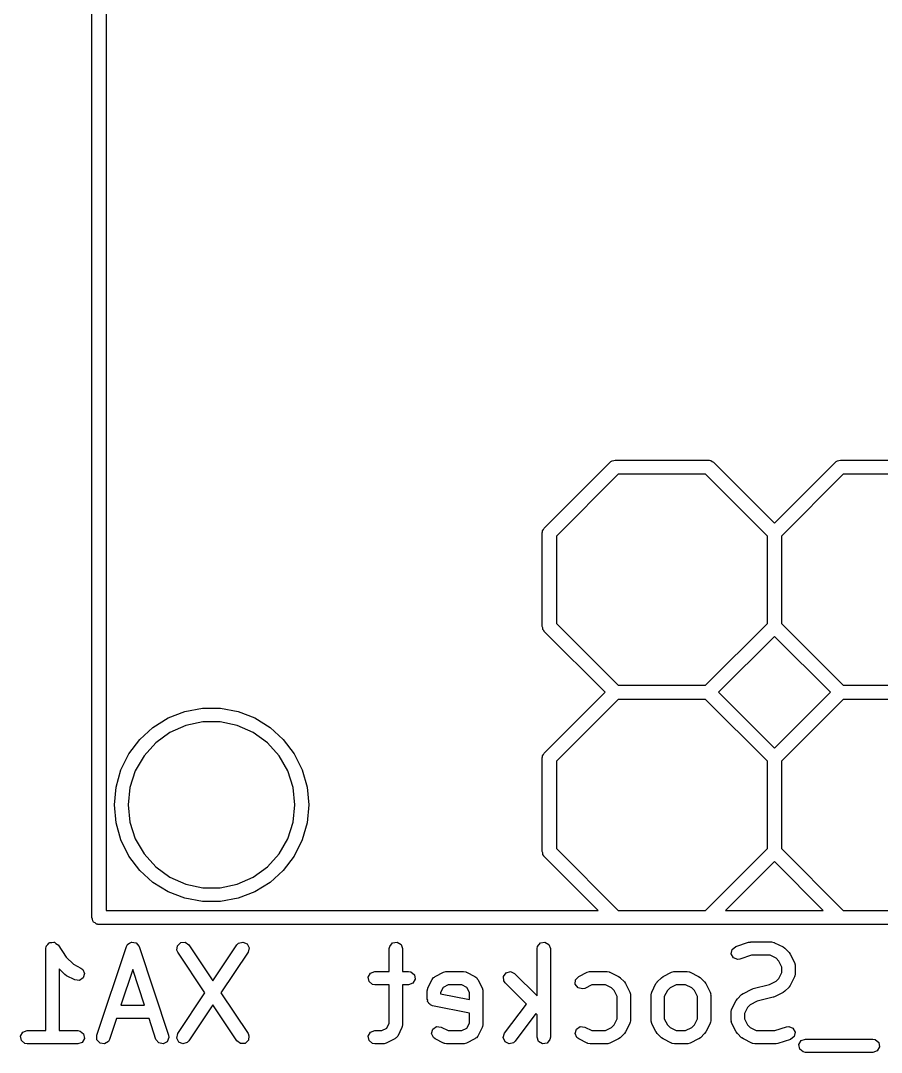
# Model space of a CAD drawing. Extents: x 2.62 to 5.02, y -4.11 to -2.28.
# Drawn here: x 2.6152 to 2.9975, y -4.1099 to -3.6517 of the extents above; entities that cross this region are included whole.
import ezdxf

# ---------------------------------------------------------------- set-up
doc = ezdxf.new("R2010")
doc.units = 0
doc.header["$MEASUREMENT"] = 0
doc.layers.add('BLACK', color=7, linetype='CONTINUOUS')

msp = doc.modelspace()

# ---------------------------------------------------------------- linework, layer by layer
at = {"layer": 'BLACK', "linetype": 'CONTINUOUS'}
for p, q in [((2.64685, -4.05), (2.64685, -2.35)), ((2.65315, -2.35315), (2.65315, -4.04685)), ((2.84777, -3.87706), (2.87706, -3.84777)), ((2.87706, -3.84777), (2.87722, -3.84766)), ((2.87722, -3.84766), (2.87726, -3.84759)), ((2.87726, -3.84759), (2.8774, -3.84754)), ((2.8774, -3.84754), (2.87796, -3.84715)), ((2.87796, -3.84715), (2.87864, -3.84709)), ((2.87864, -3.84709), (2.87929, -3.84685)), ((2.87929, -3.84685), (2.92071, -3.84685)), ((2.92071, -3.84685), (2.9209, -3.84688)), ((2.9209, -3.84688), (2.92099, -3.84686)), ((2.92099, -3.84686), (2.92111, -3.84692)), ((2.92111, -3.84692), (2.92179, -3.84704)), ((2.92179, -3.84704), (2.92231, -3.84748)), ((2.92231, -3.84748), (2.92294, -3.84777)), ((2.92294, -3.84777), (2.95, -3.87484)), ((2.95, -3.87484), (2.97706, -3.84777)), ((2.97706, -3.84777), (2.97722, -3.84766)), ((2.97722, -3.84766), (2.97726, -3.84759)), ((2.97726, -3.84759), (2.9774, -3.84754)), ((2.9774, -3.84754), (2.97796, -3.84715)), ((2.97796, -3.84715), (2.97864, -3.84709)), ((2.97864, -3.84709), (2.97929, -3.84685)), ((2.97929, -3.84685), (3.02071, -3.84685)), ((2.88059, -3.85315), (2.85315, -3.88059)), ((2.91941, -3.85315), (2.88059, -3.85315)), ((2.94685, -3.88059), (2.91941, -3.85315)), ((2.98059, -3.85315), (2.95315, -3.88059)), ((3.01941, -3.85315), (2.98059, -3.85315)), ((2.84685, -3.87929), (2.84688, -3.8791)), ((2.84685, -3.92071), (2.84685, -3.87929)), ((2.84686, -3.87901), (2.84692, -3.87889)), ((2.84688, -3.8791), (2.84686, -3.87901)), ((2.84692, -3.87889), (2.84704, -3.87821)), ((2.84704, -3.87821), (2.84748, -3.87769)), ((2.84748, -3.87769), (2.84777, -3.87706)), ((2.85315, -3.88059), (2.85315, -3.91941)), ((2.94685, -3.91941), (2.94685, -3.88059)), ((2.95315, -3.88059), (2.95315, -3.91941)), ((2.84709, -3.92136), (2.84685, -3.92071)), ((2.84715, -3.92204), (2.84709, -3.92136)), ((2.84754, -3.9226), (2.84715, -3.92204)), ((2.84759, -3.92274), (2.84754, -3.9226)), ((2.84766, -3.92278), (2.84759, -3.92274)), ((2.85315, -3.91941), (2.88059, -3.94685)), ((2.91941, -3.94685), (2.94685, -3.91941)), ((2.95315, -3.91941), (2.98059, -3.94685)), ((2.84777, -3.92294), (2.84766, -3.92278)), ((2.87484, -3.95), (2.84777, -3.92294)), ((2.95, -3.92516), (2.92516, -3.95)), ((2.97484, -3.95), (2.95, -3.92516)), ((2.84777, -3.97706), (2.87484, -3.95)), ((2.88059, -3.94685), (2.91941, -3.94685)), ((2.92516, -3.95), (2.95, -3.97484)), ((2.95, -3.97484), (2.97484, -3.95)), ((2.98059, -3.94685), (3.01941, -3.94685)), ((2.88059, -3.95315), (2.85315, -3.98059)), ((2.91941, -3.95315), (2.88059, -3.95315)), ((2.94685, -3.98059), (2.91941, -3.95315)), ((2.98059, -3.95315), (2.95315, -3.98059)), ((3.01941, -3.95315), (2.98059, -3.95315)), ((2.68077, -3.96137), (2.68819, -3.9585)), ((2.68819, -3.9585), (2.69602, -3.95703)), ((2.69602, -3.95703), (2.70398, -3.95703)), ((2.70398, -3.95703), (2.71181, -3.9585)), ((2.71181, -3.9585), (2.71923, -3.96137)), ((2.674, -3.96557), (2.68077, -3.96137)), ((2.69613, -3.96315), (2.68855, -3.96476)), ((2.70387, -3.96315), (2.69613, -3.96315)), ((2.71145, -3.96476), (2.70387, -3.96315)), ((2.71923, -3.96137), (2.726, -3.96557)), ((2.66811, -3.97093), (2.674, -3.96557)), ((2.68147, -3.96791), (2.67521, -3.97246)), ((2.68855, -3.96476), (2.68147, -3.96791)), ((2.71853, -3.96791), (2.71145, -3.96476)), ((2.72479, -3.97246), (2.71853, -3.96791)), ((2.726, -3.96557), (2.73189, -3.97093)), ((2.66331, -3.97728), (2.66811, -3.97093)), ((2.67521, -3.97246), (2.67002, -3.97822)), ((2.72998, -3.97822), (2.72479, -3.97246)), ((2.73189, -3.97093), (2.73669, -3.97728)), ((2.65976, -3.98441), (2.66331, -3.97728)), ((2.73669, -3.97728), (2.74024, -3.98441)), ((2.84704, -3.97821), (2.84748, -3.97769)), ((2.84748, -3.97769), (2.84777, -3.97706)), ((2.67002, -3.97822), (2.66615, -3.98493)), ((2.73385, -3.98493), (2.72998, -3.97822)), ((2.84685, -3.97929), (2.84688, -3.9791)), ((2.84685, -4.02071), (2.84685, -3.97929)), ((2.84686, -3.97901), (2.84692, -3.97889)), ((2.84688, -3.9791), (2.84686, -3.97901)), ((2.84692, -3.97889), (2.84704, -3.97821)), ((2.85315, -3.98059), (2.85315, -4.01941)), ((2.94685, -4.01941), (2.94685, -3.98059)), ((2.95315, -3.98059), (2.95315, -4.01941)), ((2.65759, -3.99207), (2.65976, -3.98441)), ((2.66615, -3.98493), (2.66376, -3.9923)), ((2.73624, -3.9923), (2.73385, -3.98493)), ((2.74024, -3.98441), (2.74241, -3.99207)), ((2.65685, -4), (2.65759, -3.99207)), ((2.66376, -3.9923), (2.66295, -4)), ((2.73705, -4), (2.73624, -3.9923)), ((2.74241, -3.99207), (2.74315, -4)), ((2.65759, -4.00793), (2.65685, -4)), ((2.66295, -4), (2.66376, -4.0077)), ((2.73624, -4.0077), (2.73705, -4)), ((2.74315, -4), (2.74241, -4.00793)), ((2.65976, -4.01559), (2.65759, -4.00793)), ((2.66376, -4.0077), (2.66615, -4.01507)), ((2.73385, -4.01507), (2.73624, -4.0077)), ((2.74241, -4.00793), (2.74024, -4.01559)), ((2.66331, -4.02272), (2.65976, -4.01559)), ((2.66615, -4.01507), (2.67002, -4.02178)), ((2.72998, -4.02178), (2.73385, -4.01507)), ((2.74024, -4.01559), (2.73669, -4.02272)), ((2.66811, -4.02907), (2.66331, -4.02272)), ((2.67002, -4.02178), (2.67521, -4.02754)), ((2.72479, -4.02754), (2.72998, -4.02178)), ((2.73669, -4.02272), (2.73189, -4.02907)), ((2.84709, -4.02136), (2.84685, -4.02071)), ((2.84715, -4.02204), (2.84709, -4.02136)), ((2.84754, -4.0226), (2.84715, -4.02204)), ((2.84759, -4.02274), (2.84754, -4.0226)), ((2.84766, -4.02278), (2.84759, -4.02274)), ((2.84777, -4.02294), (2.84766, -4.02278)), ((2.87169, -4.04685), (2.84777, -4.02294)), ((2.85315, -4.01941), (2.88059, -4.04685)), ((2.91941, -4.04685), (2.94685, -4.01941)), ((2.95315, -4.01941), (2.98059, -4.04685)), ((2.67521, -4.02754), (2.68147, -4.03209)), ((2.71853, -4.03209), (2.72479, -4.02754)), ((2.95, -4.02516), (2.92831, -4.04685)), ((2.97169, -4.04685), (2.95, -4.02516)), ((2.674, -4.03443), (2.66811, -4.02907)), ((2.68147, -4.03209), (2.68855, -4.03524)), ((2.71145, -4.03524), (2.71853, -4.03209)), ((2.73189, -4.02907), (2.726, -4.03443)), ((2.68077, -4.03863), (2.674, -4.03443)), ((2.68855, -4.03524), (2.69613, -4.03685)), ((2.69613, -4.03685), (2.70387, -4.03685)), ((2.70387, -4.03685), (2.71145, -4.03524)), ((2.726, -4.03443), (2.71923, -4.03863)), ((2.68819, -4.0415), (2.68077, -4.03863)), ((2.69602, -4.04297), (2.68819, -4.0415)), ((2.71181, -4.0415), (2.70398, -4.04297)), ((2.71923, -4.03863), (2.71181, -4.0415)), ((2.70398, -4.04297), (2.69602, -4.04297)), ((2.64713, -4.05077), (2.64685, -4.05)), ((2.64727, -4.05157), (2.64713, -4.05077)), ((2.65315, -4.04685), (2.87169, -4.04685)), ((2.88059, -4.04685), (2.91941, -4.04685)), ((2.92831, -4.04685), (2.97169, -4.04685)), ((2.98059, -4.04685), (3.01941, -4.04685)), ((2.64749, -4.05176), (2.64727, -4.05157)), ((2.64759, -4.05202), (2.64749, -4.05176)), ((2.6483, -4.05243), (2.64759, -4.05202)), ((2.64892, -4.05296), (2.6483, -4.05243)), ((2.64933, -4.05303), (2.64892, -4.05296)), ((2.64945, -4.0531), (2.64933, -4.05303)), ((2.64959, -4.05308), (2.64945, -4.0531)), ((2.65, -4.05315), (2.64959, -4.05308)), ((2.87929, -4.05315), (2.65, -4.05315)), ((2.97929, -4.05315), (2.87929, -4.05315)), ((3.07929, -4.05315), (2.97929, -4.05315)), ((2.62643, -4.06384), (2.6266, -4.06283)), ((2.62643, -4.10026), (2.62643, -4.06384)), ((2.6266, -4.06283), (2.62671, -4.0627)), ((2.62671, -4.0627), (2.62673, -4.06253)), ((2.62673, -4.06253), (2.62735, -4.06194)), ((2.62735, -4.06194), (2.6279, -4.06129)), ((2.6279, -4.06129), (2.62807, -4.06126)), ((2.62807, -4.06126), (2.62819, -4.06114)), ((2.62819, -4.06114), (2.62905, -4.06108)), ((2.62905, -4.06108), (2.62989, -4.06094)), ((2.62989, -4.06094), (2.63004, -4.06102)), ((2.63004, -4.06102), (2.63021, -4.06101)), ((2.63021, -4.06101), (2.6309, -4.06152)), ((2.6309, -4.06152), (2.63164, -4.06195)), ((2.63164, -4.06195), (2.6317, -4.0621)), ((2.6317, -4.0621), (2.63184, -4.06221)), ((2.63184, -4.06221), (2.63542, -4.06759)), ((2.64908, -4.10228), (2.6622, -4.06291)), ((2.6622, -4.06291), (2.66269, -4.06201)), ((2.66269, -4.06201), (2.66276, -4.06196)), ((2.66276, -4.06196), (2.66279, -4.06188)), ((2.66279, -4.06188), (2.66361, -4.06144)), ((2.66361, -4.06144), (2.66441, -4.06095)), ((2.66441, -4.06095), (2.66449, -4.06096)), ((2.66449, -4.06096), (2.66457, -4.06092)), ((2.66457, -4.06092), (2.66548, -4.06111)), ((2.66548, -4.06111), (2.66641, -4.06125)), ((2.66641, -4.06125), (2.66646, -4.06131)), ((2.66646, -4.06131), (2.66655, -4.06133)), ((2.66655, -4.06133), (2.66713, -4.06206)), ((2.66713, -4.06206), (2.66775, -4.06276)), ((2.66775, -4.06276), (2.66775, -4.06284)), ((2.66775, -4.06284), (2.6678, -4.06291)), ((2.6678, -4.06291), (2.68092, -4.10228)), ((2.68463, -4.06454), (2.68485, -4.06253)), ((2.68504, -4.06548), (2.68463, -4.06454)), ((2.68485, -4.06253), (2.68631, -4.06114)), ((2.68631, -4.06114), (2.68833, -4.06101)), ((2.68833, -4.06101), (2.68995, -4.06221)), ((2.68995, -4.06221), (2.70062, -4.07821)), ((2.70062, -4.07821), (2.71129, -4.06221)), ((2.71129, -4.06221), (2.712, -4.06146)), ((2.712, -4.06146), (2.71393, -4.0609)), ((2.71393, -4.0609), (2.71578, -4.06171)), ((2.71578, -4.06171), (2.71668, -4.06352)), ((2.71668, -4.06352), (2.7162, -4.06548)), ((2.77896, -4.06384), (2.77914, -4.06283)), ((2.77896, -4.07401), (2.77896, -4.06384)), ((2.77914, -4.06283), (2.78044, -4.06129)), ((2.78044, -4.06129), (2.78242, -4.06094)), ((2.78242, -4.06094), (2.78417, -4.06195)), ((2.78417, -4.06195), (2.78486, -4.06384)), ((2.78486, -4.06384), (2.78486, -4.07401)), ((2.84458, -4.06384), (2.84475, -4.06283)), ((2.84458, -4.08484), (2.84458, -4.06384)), ((2.84475, -4.06283), (2.84605, -4.06129)), ((2.84605, -4.06129), (2.84804, -4.06094)), ((2.84804, -4.06094), (2.84979, -4.06195)), ((2.84979, -4.06195), (2.85048, -4.06384)), ((2.85048, -4.06384), (2.85048, -4.10321)), ((2.93085, -4.06615), (2.93125, -4.06417)), ((2.93125, -4.06417), (2.93283, -4.06292)), ((2.93283, -4.06292), (2.93846, -4.06104)), ((2.93846, -4.06104), (2.93933, -4.06091)), ((2.93933, -4.06091), (2.93939, -4.06089)), ((2.93939, -4.06089), (2.94877, -4.06089)), ((2.94877, -4.06089), (2.94978, -4.06107)), ((2.94978, -4.06107), (2.94991, -4.06118)), ((2.94991, -4.06118), (2.95009, -4.0612)), ((2.95009, -4.0612), (2.95384, -4.06308)), ((2.95384, -4.06308), (2.95455, -4.0636)), ((2.95455, -4.0636), (2.9546, -4.06363)), ((2.9546, -4.06363), (2.95648, -4.0655)), ((2.63542, -4.06759), (2.63863, -4.07079)), ((2.69707, -4.08353), (2.68504, -4.06548)), ((2.7162, -4.06548), (2.70417, -4.08353)), ((2.93181, -4.06793), (2.93085, -4.06615)), ((2.93369, -4.06867), (2.93181, -4.06793)), ((2.9347, -4.06852), (2.93369, -4.06867)), ((2.93987, -4.0668), (2.9347, -4.06852)), ((2.94807, -4.0668), (2.93987, -4.0668)), ((2.95077, -4.06814), (2.94807, -4.0668)), ((2.95196, -4.06934), (2.95077, -4.06814)), ((2.95331, -4.07204), (2.95196, -4.06934)), ((2.95648, -4.0655), (2.95698, -4.06623)), ((2.95698, -4.06623), (2.95703, -4.06627)), ((2.95703, -4.06627), (2.95891, -4.07002)), ((2.63479, -4.07531), (2.63233, -4.07285)), ((2.63233, -4.07285), (2.63233, -4.10026)), ((2.63863, -4.07079), (2.64195, -4.07245)), ((2.64195, -4.07245), (2.64277, -4.07306)), ((2.64277, -4.07306), (2.64358, -4.07491)), ((2.665, -4.07318), (2.65972, -4.08901)), ((2.67028, -4.08901), (2.665, -4.07318)), ((2.95331, -4.07439), (2.95331, -4.07204)), ((2.95891, -4.07002), (2.9592, -4.071)), ((2.9592, -4.071), (2.95916, -4.07118)), ((2.95916, -4.07118), (2.95922, -4.07134)), ((2.95922, -4.07134), (2.95922, -4.07509)), ((2.63485, -4.07533), (2.63479, -4.07531)), ((2.63556, -4.07586), (2.63485, -4.07533)), ((2.63931, -4.07773), (2.63556, -4.07586)), ((2.64131, -4.07796), (2.63931, -4.07773)), ((2.643, -4.07685), (2.64131, -4.07796)), ((2.64358, -4.07491), (2.643, -4.07685)), ((2.76963, -4.07645), (2.77064, -4.0747)), ((2.76998, -4.07844), (2.76963, -4.07645)), ((2.77153, -4.07974), (2.76998, -4.07844)), ((2.77064, -4.0747), (2.77254, -4.07401)), ((2.77254, -4.07401), (2.77896, -4.07401)), ((2.78486, -4.07401), (2.78754, -4.07401)), ((2.78754, -4.07401), (2.78855, -4.07419)), ((2.78855, -4.07419), (2.79009, -4.07549)), ((2.79044, -4.07748), (2.78943, -4.07923)), ((2.79009, -4.07549), (2.79044, -4.07748)), ((2.79614, -4.08127), (2.79802, -4.07752)), ((2.79802, -4.07752), (2.79863, -4.0767)), ((2.79863, -4.0767), (2.79904, -4.07652)), ((2.79904, -4.07652), (2.79934, -4.0762)), ((2.79934, -4.0762), (2.80309, -4.07433)), ((2.80309, -4.07433), (2.80407, -4.07403)), ((2.80407, -4.07403), (2.80424, -4.07407)), ((2.80424, -4.07407), (2.80441, -4.07401)), ((2.80441, -4.07401), (2.81191, -4.07401)), ((2.81191, -4.07401), (2.81292, -4.07419)), ((2.81292, -4.07419), (2.81305, -4.07431)), ((2.81305, -4.07431), (2.81323, -4.07433)), ((2.81323, -4.07433), (2.81698, -4.0762)), ((2.81698, -4.0762), (2.8178, -4.07681)), ((2.8178, -4.07681), (2.81798, -4.07722)), ((2.81798, -4.07722), (2.8183, -4.07752)), ((2.8183, -4.07752), (2.82017, -4.08127)), ((2.82968, -4.0762), (2.83084, -4.07455)), ((2.82985, -4.07821), (2.82968, -4.0762)), ((2.83044, -4.07905), (2.82985, -4.07821)), ((2.83084, -4.07455), (2.83279, -4.07403)), ((2.83279, -4.07403), (2.83462, -4.07488)), ((2.83462, -4.07488), (2.84458, -4.08484)), ((2.86157, -4.07968), (2.86169, -4.07767)), ((2.86169, -4.07767), (2.86308, -4.0762)), ((2.86308, -4.0762), (2.86683, -4.07433)), ((2.86683, -4.07433), (2.86781, -4.07403)), ((2.86781, -4.07403), (2.86799, -4.07407)), ((2.86799, -4.07407), (2.86815, -4.07401)), ((2.86815, -4.07401), (2.87565, -4.07401)), ((2.87565, -4.07401), (2.87666, -4.07419)), ((2.87666, -4.07419), (2.8768, -4.07431)), ((2.8768, -4.07431), (2.87697, -4.07433)), ((2.87697, -4.07433), (2.88072, -4.0762)), ((2.88072, -4.0762), (2.88143, -4.07673)), ((2.88143, -4.07673), (2.88149, -4.07675)), ((2.88149, -4.07675), (2.88336, -4.07863)), ((2.89793, -4.07863), (2.89981, -4.07675)), ((2.89981, -4.07675), (2.90053, -4.07625)), ((2.90053, -4.07625), (2.90058, -4.0762)), ((2.90058, -4.0762), (2.90433, -4.07433)), ((2.90433, -4.07433), (2.90531, -4.07403)), ((2.90531, -4.07403), (2.90548, -4.07407)), ((2.90548, -4.07407), (2.90565, -4.07401)), ((2.90565, -4.07401), (2.91127, -4.07401)), ((2.91127, -4.07401), (2.91228, -4.07419)), ((2.91228, -4.07419), (2.91242, -4.07431)), ((2.91242, -4.07431), (2.91259, -4.07433)), ((2.91259, -4.07433), (2.91634, -4.0762)), ((2.91634, -4.0762), (2.91705, -4.07673)), ((2.91705, -4.07673), (2.91711, -4.07675)), ((2.91711, -4.07675), (2.91898, -4.07863)), ((2.94774, -4.0798), (2.95077, -4.07829)), ((2.95077, -4.07829), (2.95196, -4.07709)), ((2.95196, -4.07709), (2.95331, -4.07439)), ((2.95891, -4.07641), (2.95703, -4.08016)), ((2.95893, -4.07624), (2.95891, -4.07641)), ((2.95904, -4.0761), (2.95893, -4.07624)), ((2.95922, -4.07509), (2.95904, -4.0761)), ((2.77254, -4.07992), (2.77153, -4.07974)), ((2.77896, -4.07992), (2.77254, -4.07992)), ((2.77896, -4.09689), (2.77896, -4.07992)), ((2.78754, -4.07992), (2.78486, -4.07992)), ((2.78486, -4.07992), (2.78486, -4.09759)), ((2.78943, -4.07923), (2.78754, -4.07992)), ((2.79583, -4.08259), (2.79601, -4.08158)), ((2.79583, -4.08634), (2.79583, -4.08259)), ((2.79601, -4.08158), (2.79612, -4.08145)), ((2.79612, -4.08145), (2.79614, -4.08127)), ((2.80286, -4.08104), (2.80174, -4.08329)), ((2.80511, -4.07992), (2.80286, -4.08104)), ((2.81121, -4.07992), (2.80511, -4.07992)), ((2.81346, -4.08104), (2.81121, -4.07992)), ((2.81458, -4.08329), (2.81346, -4.08104)), ((2.82017, -4.08127), (2.82047, -4.08225)), ((2.82047, -4.08225), (2.82043, -4.08242)), ((2.82043, -4.08242), (2.82049, -4.08259)), ((2.82049, -4.08259), (2.82049, -4.09759)), ((2.83988, -4.08849), (2.83044, -4.07905)), ((2.86278, -4.08131), (2.86157, -4.07968)), ((2.86474, -4.08177), (2.86278, -4.08131)), ((2.86572, -4.08148), (2.86474, -4.08177)), ((2.86885, -4.07992), (2.86572, -4.08148)), ((2.87495, -4.07992), (2.86885, -4.07992)), ((2.87765, -4.08127), (2.87495, -4.07992)), ((2.87885, -4.08247), (2.87765, -4.08127)), ((2.8802, -4.08516), (2.87885, -4.08247)), ((2.88336, -4.07863), (2.88387, -4.07935)), ((2.88387, -4.07935), (2.88392, -4.0794)), ((2.88392, -4.0794), (2.88579, -4.08315)), ((2.88579, -4.08315), (2.88608, -4.08413)), ((2.89549, -4.08332), (2.89551, -4.08315)), ((2.89551, -4.08315), (2.89738, -4.0794)), ((2.89738, -4.0794), (2.89791, -4.07869)), ((2.89791, -4.07869), (2.89793, -4.07863)), ((2.90245, -4.08247), (2.9011, -4.08516)), ((2.90365, -4.08127), (2.90245, -4.08247)), ((2.90634, -4.07992), (2.90365, -4.08127)), ((2.91057, -4.07992), (2.90634, -4.07992)), ((2.91327, -4.08127), (2.91057, -4.07992)), ((2.91447, -4.08247), (2.91327, -4.08127)), ((2.91582, -4.08516), (2.91447, -4.08247)), ((2.91898, -4.07863), (2.91949, -4.07935)), ((2.91949, -4.07935), (2.91954, -4.0794)), ((2.91954, -4.0794), (2.92141, -4.08315)), ((2.92141, -4.08315), (2.9217, -4.08413)), ((2.9362, -4.0837), (2.93995, -4.08182)), ((2.93995, -4.08182), (2.94044, -4.08168)), ((2.94044, -4.08168), (2.94055, -4.0816)), ((2.94055, -4.0816), (2.94774, -4.0798)), ((2.9546, -4.0828), (2.95388, -4.08331)), ((2.95648, -4.08093), (2.9546, -4.0828)), ((2.95651, -4.08087), (2.95648, -4.08093)), ((2.95703, -4.08016), (2.95651, -4.08087)), ((2.68504, -4.10158), (2.69707, -4.08353)), ((2.70417, -4.08353), (2.7162, -4.10158)), ((2.796, -4.0868), (2.79583, -4.08634)), ((2.79599, -4.08729), (2.796, -4.0868)), ((2.79633, -4.08772), (2.79599, -4.08729)), ((2.79652, -4.08824), (2.79633, -4.08772)), ((2.80174, -4.08329), (2.80174, -4.08392)), ((2.80174, -4.08392), (2.81458, -4.08649)), ((2.81458, -4.08649), (2.81458, -4.08329)), ((2.8802, -4.09502), (2.8802, -4.08516)), ((2.88608, -4.08413), (2.88604, -4.0843)), ((2.88604, -4.0843), (2.8861, -4.08447)), ((2.8861, -4.08447), (2.8861, -4.09571)), ((2.89519, -4.08447), (2.89537, -4.08346)), ((2.89519, -4.09571), (2.89519, -4.08447)), ((2.89537, -4.08346), (2.89549, -4.08332)), ((2.9011, -4.08516), (2.9011, -4.09502)), ((2.91582, -4.09502), (2.91582, -4.08516)), ((2.9217, -4.08413), (2.92166, -4.0843)), ((2.92166, -4.0843), (2.92172, -4.08447)), ((2.92172, -4.08447), (2.92172, -4.09571)), ((2.93113, -4.09064), (2.933, -4.08689)), ((2.933, -4.08689), (2.93353, -4.08619)), ((2.93353, -4.08619), (2.93356, -4.08613)), ((2.93356, -4.08613), (2.93543, -4.08425)), ((2.93543, -4.08425), (2.93615, -4.08375)), ((2.93615, -4.08375), (2.9362, -4.0837)), ((2.9423, -4.08725), (2.93927, -4.08877)), ((2.94948, -4.08546), (2.9423, -4.08725)), ((2.9496, -4.08538), (2.94948, -4.08546)), ((2.95009, -4.08523), (2.9496, -4.08538)), ((2.95384, -4.08336), (2.95009, -4.08523)), ((2.95388, -4.08331), (2.95384, -4.08336)), ((2.65972, -4.08901), (2.67028, -4.08901)), ((2.70062, -4.08885), (2.68995, -4.10485)), ((2.71129, -4.10485), (2.70062, -4.08885)), ((2.79695, -4.08848), (2.79652, -4.08824)), ((2.79725, -4.08886), (2.79695, -4.08848)), ((2.79821, -4.08924), (2.79725, -4.08886)), ((2.81458, -4.09251), (2.79821, -4.08924)), ((2.83017, -4.10144), (2.83988, -4.08849)), ((2.93082, -4.09196), (2.93099, -4.09095)), ((2.93082, -4.09571), (2.93082, -4.09196)), ((2.93099, -4.09095), (2.93111, -4.09082)), ((2.93111, -4.09082), (2.93113, -4.09064)), ((2.93807, -4.08996), (2.93672, -4.09266)), ((2.93927, -4.08877), (2.93807, -4.08996)), ((2.65775, -4.09492), (2.65468, -4.10415)), ((2.67225, -4.09492), (2.65775, -4.09492)), ((2.67532, -4.10415), (2.67225, -4.09492)), ((2.77784, -4.09914), (2.77896, -4.09689)), ((2.81346, -4.09914), (2.81458, -4.09689)), ((2.81458, -4.09689), (2.81458, -4.09251)), ((2.8441, -4.09271), (2.83489, -4.10499)), ((2.84458, -4.09319), (2.8441, -4.09271)), ((2.84458, -4.10321), (2.84458, -4.09319)), ((2.87885, -4.09771), (2.8802, -4.09502)), ((2.88581, -4.09686), (2.88579, -4.09703)), ((2.88592, -4.09672), (2.88581, -4.09686)), ((2.8861, -4.09571), (2.88592, -4.09672)), ((2.89526, -4.09588), (2.89519, -4.09571)), ((2.89521, -4.09605), (2.89526, -4.09588)), ((2.89551, -4.09703), (2.89521, -4.09605)), ((2.9011, -4.09502), (2.90245, -4.09771)), ((2.91447, -4.09771), (2.91582, -4.09502)), ((2.92143, -4.09686), (2.92141, -4.09703)), ((2.92154, -4.09672), (2.92143, -4.09686)), ((2.92172, -4.09571), (2.92154, -4.09672)), ((2.93088, -4.09588), (2.93082, -4.09571)), ((2.93083, -4.09605), (2.93088, -4.09588)), ((2.93113, -4.09703), (2.93083, -4.09605)), ((2.93672, -4.09266), (2.93672, -4.09502)), ((2.93672, -4.09502), (2.93807, -4.09771)), ((2.61522, -4.1027), (2.61623, -4.10095)), ((2.61623, -4.10095), (2.61813, -4.10026)), ((2.61813, -4.10026), (2.62643, -4.10026)), ((2.63233, -4.10026), (2.64063, -4.10026)), ((2.64063, -4.10026), (2.64164, -4.10044)), ((2.64164, -4.10044), (2.64319, -4.10174)), ((2.76963, -4.1027), (2.77064, -4.10095)), ((2.77064, -4.10095), (2.77254, -4.10026)), ((2.77254, -4.10026), (2.77559, -4.10026)), ((2.77559, -4.10026), (2.77784, -4.09914)), ((2.78455, -4.09891), (2.78268, -4.10266)), ((2.78457, -4.09873), (2.78455, -4.09891)), ((2.78469, -4.0986), (2.78457, -4.09873)), ((2.78486, -4.09759), (2.78469, -4.0986)), ((2.79771, -4.10152), (2.79829, -4.09958)), ((2.79829, -4.09958), (2.79997, -4.09847)), ((2.79997, -4.09847), (2.80198, -4.0987)), ((2.80198, -4.0987), (2.80511, -4.10026)), ((2.80511, -4.10026), (2.81121, -4.10026)), ((2.81121, -4.10026), (2.81346, -4.09914)), ((2.82017, -4.09891), (2.8183, -4.10266)), ((2.82019, -4.09873), (2.82017, -4.09891)), ((2.82031, -4.0986), (2.82019, -4.09873)), ((2.82049, -4.09759), (2.82031, -4.0986)), ((2.82958, -4.10337), (2.83017, -4.10144)), ((2.86145, -4.10152), (2.86203, -4.09958)), ((2.86203, -4.09958), (2.86372, -4.09847)), ((2.86372, -4.09847), (2.86572, -4.0987)), ((2.86572, -4.0987), (2.86885, -4.10026)), ((2.86885, -4.10026), (2.87495, -4.10026)), ((2.87495, -4.10026), (2.87765, -4.09891)), ((2.87765, -4.09891), (2.87885, -4.09771)), ((2.88339, -4.10149), (2.88336, -4.10155)), ((2.88392, -4.10078), (2.88339, -4.10149)), ((2.88579, -4.09703), (2.88392, -4.10078)), ((2.89738, -4.10078), (2.89551, -4.09703)), ((2.89743, -4.10083), (2.89738, -4.10078)), ((2.89793, -4.10155), (2.89743, -4.10083)), ((2.90245, -4.09771), (2.90365, -4.09891)), ((2.90365, -4.09891), (2.90634, -4.10026)), ((2.90634, -4.10026), (2.91057, -4.10026)), ((2.91057, -4.10026), (2.91327, -4.09891)), ((2.91327, -4.09891), (2.91447, -4.09771)), ((2.91901, -4.10149), (2.91898, -4.10155)), ((2.91954, -4.10078), (2.91901, -4.10149)), ((2.92141, -4.09703), (2.91954, -4.10078)), ((2.933, -4.10078), (2.93113, -4.09703)), ((2.93305, -4.10083), (2.933, -4.10078)), ((2.93356, -4.10155), (2.93305, -4.10083)), ((2.93807, -4.09771), (2.93927, -4.09891)), ((2.93927, -4.09891), (2.94196, -4.10026)), ((2.94196, -4.10026), (2.95016, -4.10026)), ((2.95016, -4.10026), (2.95533, -4.09854)), ((2.95533, -4.09854), (2.95635, -4.09839)), ((2.95635, -4.09839), (2.95822, -4.09913)), ((2.95822, -4.09913), (2.95919, -4.10091)), ((2.95919, -4.10091), (2.95878, -4.10288)), ((2.61557, -4.10469), (2.61522, -4.1027)), ((2.61712, -4.10599), (2.61557, -4.10469)), ((2.61813, -4.10617), (2.61712, -4.10599)), ((2.64253, -4.10548), (2.64063, -4.10617)), ((2.64354, -4.10373), (2.64253, -4.10548)), ((2.64319, -4.10174), (2.64354, -4.10373)), ((2.64913, -4.1043), (2.64908, -4.10228)), ((2.65047, -4.10581), (2.64913, -4.1043)), ((2.65247, -4.10611), (2.65047, -4.10581)), ((2.65419, -4.10505), (2.65247, -4.10611)), ((2.65468, -4.10415), (2.65419, -4.10505)), ((2.67658, -4.10573), (2.67532, -4.10415)), ((2.67856, -4.10613), (2.67658, -4.10573)), ((2.68033, -4.10517), (2.67856, -4.10613)), ((2.68107, -4.10329), (2.68033, -4.10517)), ((2.68092, -4.10228), (2.68107, -4.10329)), ((2.68456, -4.10354), (2.68504, -4.10158)), ((2.68546, -4.10535), (2.68456, -4.10354)), ((2.68731, -4.10616), (2.68546, -4.10535)), ((2.68925, -4.10559), (2.68731, -4.10616)), ((2.68995, -4.10485), (2.68925, -4.10559)), ((2.71291, -4.10605), (2.71129, -4.10485)), ((2.71493, -4.10592), (2.71291, -4.10605)), ((2.71639, -4.10452), (2.71493, -4.10592)), ((2.7162, -4.10158), (2.71661, -4.10251)), ((2.71661, -4.10251), (2.71639, -4.10452)), ((2.76998, -4.10469), (2.76963, -4.1027)), ((2.77153, -4.10599), (2.76998, -4.10469)), ((2.77254, -4.10617), (2.77153, -4.10599)), ((2.77761, -4.10585), (2.77663, -4.10615)), ((2.78136, -4.10398), (2.77761, -4.10585)), ((2.78166, -4.10366), (2.78136, -4.10398)), ((2.78207, -4.10348), (2.78166, -4.10366)), ((2.78268, -4.10266), (2.78207, -4.10348)), ((2.79852, -4.10337), (2.79771, -4.10152)), ((2.79934, -4.10398), (2.79852, -4.10337)), ((2.80309, -4.10585), (2.79934, -4.10398)), ((2.80326, -4.10587), (2.80309, -4.10585)), ((2.8034, -4.10599), (2.80326, -4.10587)), ((2.80441, -4.10617), (2.8034, -4.10599)), ((2.81323, -4.10585), (2.81225, -4.10615)), ((2.81698, -4.10398), (2.81323, -4.10585)), ((2.81728, -4.10366), (2.81698, -4.10398)), ((2.81769, -4.10348), (2.81728, -4.10366)), ((2.8183, -4.10266), (2.81769, -4.10348)), ((2.83038, -4.10523), (2.82958, -4.10337)), ((2.83218, -4.10614), (2.83038, -4.10523)), ((2.83414, -4.10569), (2.83218, -4.10614)), ((2.83489, -4.10499), (2.83414, -4.10569)), ((2.84527, -4.10511), (2.84458, -4.10321)), ((2.84702, -4.10612), (2.84527, -4.10511)), ((2.84901, -4.10577), (2.84702, -4.10612)), ((2.8503, -4.10422), (2.84901, -4.10577)), ((2.85048, -4.10321), (2.8503, -4.10422)), ((2.86226, -4.10337), (2.86145, -4.10152)), ((2.86308, -4.10398), (2.86226, -4.10337)), ((2.86683, -4.10585), (2.86308, -4.10398)), ((2.86701, -4.10587), (2.86683, -4.10585)), ((2.86714, -4.10599), (2.86701, -4.10587)), ((2.86815, -4.10617), (2.86714, -4.10599)), ((2.87697, -4.10585), (2.87599, -4.10615)), ((2.88072, -4.10398), (2.87697, -4.10585)), ((2.88076, -4.10393), (2.88072, -4.10398)), ((2.88149, -4.10343), (2.88076, -4.10393)), ((2.88336, -4.10155), (2.88149, -4.10343)), ((2.89981, -4.10343), (2.89793, -4.10155)), ((2.89987, -4.10345), (2.89981, -4.10343)), ((2.90058, -4.10398), (2.89987, -4.10345)), ((2.90433, -4.10585), (2.90058, -4.10398)), ((2.9045, -4.10587), (2.90433, -4.10585)), ((2.90464, -4.10599), (2.9045, -4.10587)), ((2.90565, -4.10617), (2.90464, -4.10599)), ((2.91259, -4.10585), (2.91161, -4.10615)), ((2.91634, -4.10398), (2.91259, -4.10585)), ((2.91639, -4.10393), (2.91634, -4.10398)), ((2.91711, -4.10343), (2.91639, -4.10393)), ((2.91898, -4.10155), (2.91711, -4.10343)), ((2.93543, -4.10343), (2.93356, -4.10155)), ((2.93549, -4.10345), (2.93543, -4.10343)), ((2.9362, -4.10398), (2.93549, -4.10345)), ((2.93995, -4.10585), (2.9362, -4.10398)), ((2.94012, -4.10587), (2.93995, -4.10585)), ((2.94026, -4.10599), (2.94012, -4.10587)), ((2.94127, -4.10617), (2.94026, -4.10599)), ((2.95157, -4.10601), (2.9507, -4.10614)), ((2.9572, -4.10414), (2.95157, -4.10601)), ((2.95878, -4.10288), (2.9572, -4.10414)), ((2.96086, -4.10645), (2.96187, -4.1047)), ((2.96187, -4.1047), (2.96376, -4.10401)), ((2.96376, -4.10401), (2.99376, -4.10401)), ((2.99376, -4.10401), (2.99477, -4.10419)), ((2.99477, -4.10419), (2.99632, -4.10549)), ((2.99632, -4.10549), (2.99667, -4.10748)), ((2.64063, -4.10617), (2.61813, -4.10617)), ((2.77629, -4.10617), (2.77254, -4.10617)), ((2.77645, -4.10611), (2.77629, -4.10617)), ((2.77663, -4.10615), (2.77645, -4.10611)), ((2.81191, -4.10617), (2.80441, -4.10617)), ((2.81207, -4.10611), (2.81191, -4.10617)), ((2.81225, -4.10615), (2.81207, -4.10611)), ((2.87565, -4.10617), (2.86815, -4.10617)), ((2.87582, -4.10611), (2.87565, -4.10617)), ((2.87599, -4.10615), (2.87582, -4.10611)), ((2.91127, -4.10617), (2.90565, -4.10617)), ((2.91144, -4.10611), (2.91127, -4.10617)), ((2.91161, -4.10615), (2.91144, -4.10611)), ((2.95064, -4.10617), (2.94127, -4.10617)), ((2.9507, -4.10614), (2.95064, -4.10617)), ((2.96121, -4.10844), (2.96086, -4.10645)), ((2.96275, -4.10974), (2.96121, -4.10844)), ((2.96376, -4.10992), (2.96275, -4.10974)), ((2.99376, -4.10992), (2.96376, -4.10992)), ((2.99566, -4.10922), (2.99376, -4.10992)), ((2.99667, -4.10748), (2.99566, -4.10922))]:
    msp.add_line(p, q, dxfattribs=at)

doc.saveas('drawing.dxf')
